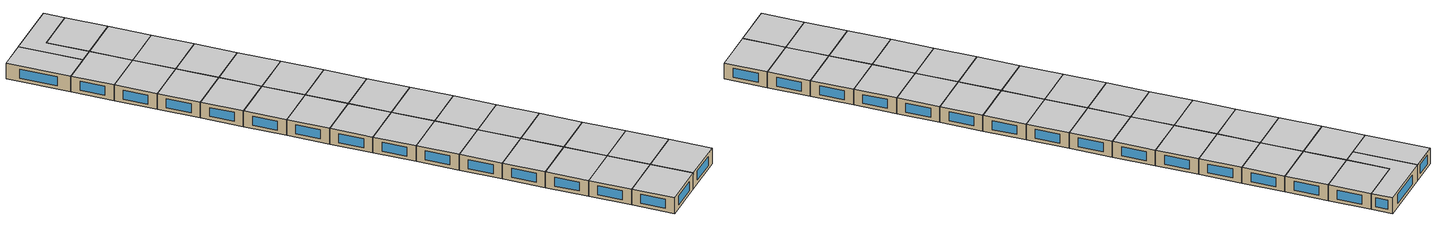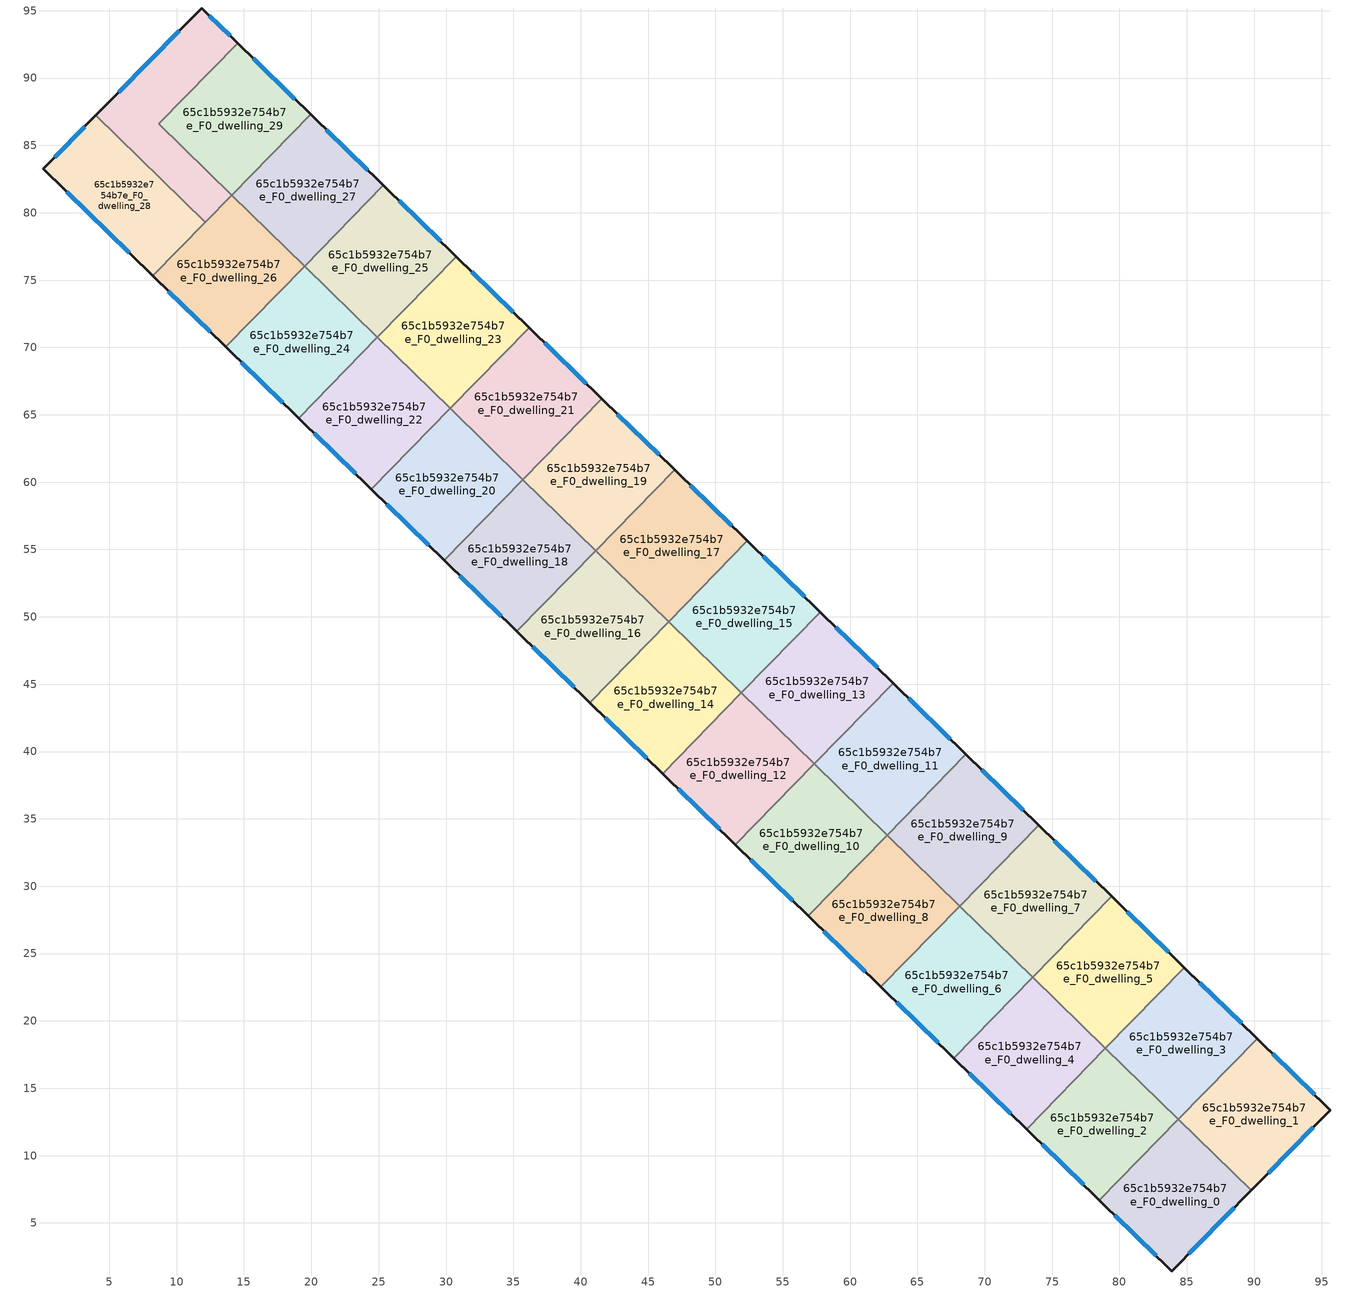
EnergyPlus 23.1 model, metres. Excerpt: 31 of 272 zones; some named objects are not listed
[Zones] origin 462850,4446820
65c1b5932e754b7e_F0_dwelling_0
 floor ground (EU_floor_Construction): 89.78,7.42 83.89,1.43 78.5,6.69 84.37,12.7 z0
 wall outside (EU_wall_Construction): 78.5,6.69 83.89,1.43 89.78,7.42 z0:3
 wall to 65c1b5932e754b7e_F0_dwelling_1 (EU_wall_Construction): 89.78,7.42 84.37,12.7 z0:3
 wall to 65c1b5932e754b7e_F0_dwelling_2 (EU_wall_Construction): 84.36,12.69 78.5,6.69 z0:3
 wall to 65c1b5932e754b7e_F0_dwelling_3 (EU_wall_Construction): 84.37,12.7 84.36,12.69 z0:3
 window (EU_Window_Construction): 85.15,2.72 88.52,6.14 / 79.66,5.56 82.73,2.56 z0.64:2.36
 ceiling to 65c1b5932e754b7e_F1_dwelling_0 (EU_floor_Construction): 83.89,1.43 89.78,7.42 84.37,12.7 78.5,6.69 z3
65c1b5932e754b7e_F0_dwelling_1
 floor ground (EU_floor_Construction): 95.65,13.39 89.78,7.42 84.37,12.7 90.22,18.68 z0
 wall outside (EU_wall_Construction): 89.78,7.42 95.65,13.39 90.22,18.68 z0:3
 wall to 65c1b5932e754b7e_F0_dwelling_3 (EU_wall_Construction): 90.22,18.68 84.37,12.7 z0:3
 window (EU_Window_Construction): 91.03,8.7 94.39,12.11 / 94.48,14.52 91.38,17.55 z0.64:2.36
 ceiling to 65c1b5932e754b7e_F1_dwelling_1 (EU_floor_Construction): 89.78,7.42 95.65,13.39 90.22,18.68 84.37,12.7 z3
65c1b5932e754b7e_F0_dwelling_10
 floor ground (EU_floor_Construction): 62.74,33.8 56.89,27.8 51.48,33.08 57.34,39.08 z0
 wall outside (EU_wall_Construction): 51.48,33.08 56.89,27.8 z0:3
 wall to 65c1b5932e754b7e_F0_dwelling_11 (EU_wall_Construction): 62.74,33.8 57.34,39.08 z0:3
 wall to 65c1b5932e754b7e_F0_dwelling_8 (EU_wall_Construction): 56.89,27.8 62.74,33.8 z0:3
 wall to 65c1b5932e754b7e_F0_dwelling_12 (EU_wall_Construction): 57.34,39.08 51.48,33.08 z0:3
 window (EU_Window_Construction): 52.64,31.95 55.73,28.93 z0.64:2.36
 ceiling to 65c1b5932e754b7e_F1_dwelling_10 (EU_floor_Construction): 56.89,27.8 62.74,33.8 57.34,39.08 51.48,33.08 z3
65c1b5932e754b7e_F0_dwelling_11
 floor ground (EU_floor_Construction): 68.6,39.8 62.74,33.8 57.34,39.08 63.19,45.07 z0
 wall outside (EU_wall_Construction): 68.6,39.8 63.19,45.07 z0:3
 wall to 65c1b5932e754b7e_F0_dwelling_9 (EU_wall_Construction): 62.74,33.8 68.6,39.8 z0:3
 wall to 65c1b5932e754b7e_F0_dwelling_13 (EU_wall_Construction): 63.19,45.07 57.34,39.08 z0:3
 window (EU_Window_Construction): 67.44,40.93 64.35,43.94 z0.64:2.36
 ceiling to 65c1b5932e754b7e_F1_dwelling_11 (EU_floor_Construction): 62.74,33.8 68.6,39.8 63.19,45.07 57.34,39.08 z3
65c1b5932e754b7e_F0_dwelling_12
 floor ground (EU_floor_Construction): 57.34,39.08 51.48,33.08 46.08,38.36 51.93,44.36 z0
 wall outside (EU_wall_Construction): 46.08,38.36 51.48,33.08 z0:3
 wall to 65c1b5932e754b7e_F0_dwelling_14 (EU_wall_Construction): 51.93,44.36 46.08,38.36 z0:3
 wall to 65c1b5932e754b7e_F0_dwelling_13 (EU_wall_Construction): 57.34,39.08 51.93,44.36 z0:3
 window (EU_Window_Construction): 47.23,37.23 50.32,34.21 z0.64:2.36
 ceiling to 65c1b5932e754b7e_F1_dwelling_12 (EU_floor_Construction): 51.48,33.08 57.34,39.08 51.93,44.36 46.08,38.36 z3
65c1b5932e754b7e_F0_dwelling_13
 floor ground (EU_floor_Construction): 63.19,45.07 57.34,39.08 51.93,44.36 57.79,50.35 z0
 wall outside (EU_wall_Construction): 63.19,45.07 57.79,50.35 z0:3
 wall to 65c1b5932e754b7e_F0_dwelling_15 (EU_wall_Construction): 57.79,50.35 51.93,44.36 z0:3
 window (EU_Window_Construction): 62.04,46.2 58.95,49.22 z0.64:2.36
 ceiling to 65c1b5932e754b7e_F1_dwelling_13 (EU_floor_Construction): 57.34,39.08 63.19,45.07 57.79,50.35 51.93,44.36 z3
65c1b5932e754b7e_F0_dwelling_14
 floor ground (EU_floor_Construction): 51.93,44.36 46.08,38.36 40.67,43.64 46.53,49.63 z0
 wall outside (EU_wall_Construction): 40.67,43.64 46.08,38.36 z0:3
 wall to 65c1b5932e754b7e_F0_dwelling_16 (EU_wall_Construction): 46.53,49.63 40.67,43.64 z0:3
 wall to 65c1b5932e754b7e_F0_dwelling_15 (EU_wall_Construction): 51.93,44.36 46.53,49.63 z0:3
 window (EU_Window_Construction): 41.83,42.51 44.92,39.49 z0.64:2.36
 ceiling to 65c1b5932e754b7e_F1_dwelling_14 (EU_floor_Construction): 46.08,38.36 51.93,44.36 46.53,49.63 40.67,43.64 z3
65c1b5932e754b7e_F0_dwelling_15
 floor ground (EU_floor_Construction): 57.79,50.35 51.93,44.36 46.53,49.63 52.38,55.63 z0
 wall outside (EU_wall_Construction): 57.79,50.35 52.38,55.63 z0:3
 wall to 65c1b5932e754b7e_F0_dwelling_17 (EU_wall_Construction): 52.38,55.63 46.53,49.63 z0:3
 window (EU_Window_Construction): 56.63,51.48 53.54,54.5 z0.64:2.36
 ceiling to 65c1b5932e754b7e_F1_dwelling_15 (EU_floor_Construction): 51.93,44.36 57.79,50.35 52.38,55.63 46.53,49.63 z3
65c1b5932e754b7e_F0_dwelling_16
 floor ground (EU_floor_Construction): 46.53,49.63 40.67,43.64 35.27,48.92 41.12,54.91 z0
 wall outside (EU_wall_Construction): 35.27,48.92 40.67,43.64 z0:3
 wall to 65c1b5932e754b7e_F0_dwelling_17 (EU_wall_Construction): 46.53,49.63 41.12,54.91 z0:3
 wall to 65c1b5932e754b7e_F0_dwelling_18 (EU_wall_Construction): 41.12,54.91 35.27,48.92 z0:3
 window (EU_Window_Construction): 36.42,47.79 39.51,44.77 z0.64:2.36
 ceiling to 65c1b5932e754b7e_F1_dwelling_16 (EU_floor_Construction): 40.67,43.64 46.53,49.63 41.12,54.91 35.27,48.92 z3
65c1b5932e754b7e_F0_dwelling_17
 floor ground (EU_floor_Construction): 52.38,55.63 46.53,49.63 41.12,54.91 46.98,60.91 z0
 wall outside (EU_wall_Construction): 52.38,55.63 46.98,60.91 z0:3
 wall to 65c1b5932e754b7e_F0_dwelling_19 (EU_wall_Construction): 46.98,60.91 41.12,54.91 z0:3
 window (EU_Window_Construction): 51.23,56.76 48.14,59.78 z0.64:2.36
 ceiling to 65c1b5932e754b7e_F1_dwelling_17 (EU_floor_Construction): 46.53,49.63 52.38,55.63 46.98,60.91 41.12,54.91 z3
65c1b5932e754b7e_F0_dwelling_18
 floor ground (EU_floor_Construction): 41.12,54.91 35.27,48.92 29.86,54.2 35.72,60.19 z0
 wall outside (EU_wall_Construction): 29.86,54.2 35.27,48.92 z0:3
 wall to 65c1b5932e754b7e_F0_dwelling_20 (EU_wall_Construction): 35.72,60.19 29.86,54.2 z0:3
 wall to 65c1b5932e754b7e_F0_dwelling_19 (EU_wall_Construction): 41.12,54.91 35.72,60.19 z0:3
 window (EU_Window_Construction): 31.02,53.07 34.11,50.05 z0.64:2.36
 ceiling to 65c1b5932e754b7e_F1_dwelling_18 (EU_floor_Construction): 35.27,48.92 41.12,54.91 35.72,60.19 29.86,54.2 z3
65c1b5932e754b7e_F0_dwelling_19
 floor ground (EU_floor_Construction): 46.98,60.91 41.12,54.91 35.72,60.19 41.57,66.19 z0
 wall outside (EU_wall_Construction): 46.98,60.91 41.57,66.19 z0:3
 wall to 65c1b5932e754b7e_F0_dwelling_21 (EU_wall_Construction): 41.57,66.19 35.72,60.19 z0:3
 window (EU_Window_Construction): 45.82,62.04 42.73,65.06 z0.64:2.36
 ceiling to 65c1b5932e754b7e_F1_dwelling_19 (EU_floor_Construction): 41.12,54.91 46.98,60.91 41.57,66.19 35.72,60.19 z3
65c1b5932e754b7e_F0_dwelling_2
 floor ground (EU_floor_Construction): 84.36,12.69 78.5,6.69 73.1,11.97 78.96,17.96 z0
 wall outside (EU_wall_Construction): 73.1,11.97 78.5,6.69 z0:3
 wall to 65c1b5932e754b7e_F0_dwelling_4 (EU_wall_Construction): 78.96,17.96 73.1,11.97 z0:3
 wall to 65c1b5932e754b7e_F0_dwelling_3 (EU_wall_Construction): 84.36,12.69 78.96,17.96 z0:3
 window (EU_Window_Construction): 74.26,10.84 77.35,7.82 z0.64:2.36
 ceiling to 65c1b5932e754b7e_F1_dwelling_2 (EU_floor_Construction): 78.5,6.69 84.36,12.69 78.96,17.96 73.1,11.97 z3
65c1b5932e754b7e_F0_dwelling_20
 floor ground (EU_floor_Construction): 35.72,60.19 29.86,54.2 24.46,59.48 30.31,65.47 z0
 wall outside (EU_wall_Construction): 24.46,59.48 29.86,54.2 z0:3
 wall to 65c1b5932e754b7e_F0_dwelling_22 (EU_wall_Construction): 30.31,65.47 24.46,59.48 z0:3
 wall to 65c1b5932e754b7e_F0_dwelling_21 (EU_wall_Construction): 35.72,60.19 30.31,65.47 z0:3
 window (EU_Window_Construction): 25.61,58.35 28.7,55.33 z0.64:2.36
 ceiling to 65c1b5932e754b7e_F1_dwelling_20 (EU_floor_Construction): 29.86,54.2 35.72,60.19 30.31,65.47 24.46,59.48 z3
65c1b5932e754b7e_F0_dwelling_21
 floor ground (EU_floor_Construction): 41.57,66.19 35.72,60.19 30.31,65.47 36.16,71.47 z0
 wall outside (EU_wall_Construction): 41.57,66.19 36.16,71.47 z0:3
 wall to 65c1b5932e754b7e_F0_dwelling_23 (EU_wall_Construction): 36.16,71.47 30.31,65.47 z0:3
 window (EU_Window_Construction): 40.41,67.32 37.32,70.34 z0.64:2.36
 ceiling to 65c1b5932e754b7e_F1_dwelling_21 (EU_floor_Construction): 35.72,60.19 41.57,66.19 36.16,71.47 30.31,65.47 z3
65c1b5932e754b7e_F0_dwelling_22
 floor ground (EU_floor_Construction): 30.31,65.47 24.46,59.48 19.05,64.76 24.9,70.75 z0
 wall outside (EU_wall_Construction): 19.05,64.76 24.46,59.48 z0:3
 wall to 65c1b5932e754b7e_F0_dwelling_24 (EU_wall_Construction): 24.9,70.75 19.05,64.76 z0:3
 wall to 65c1b5932e754b7e_F0_dwelling_23 (EU_wall_Construction): 30.31,65.47 24.9,70.75 z0:3
 window (EU_Window_Construction): 20.21,63.63 23.3,60.61 z0.64:2.36
 ceiling to 65c1b5932e754b7e_F1_dwelling_22 (EU_floor_Construction): 24.46,59.48 30.31,65.47 24.9,70.75 19.05,64.76 z3
65c1b5932e754b7e_F0_dwelling_23
 floor ground (EU_floor_Construction): 36.16,71.47 30.31,65.47 24.9,70.75 30.76,76.75 z0
 wall outside (EU_wall_Construction): 36.16,71.47 30.76,76.75 z0:3
 wall to 65c1b5932e754b7e_F0_dwelling_25 (EU_wall_Construction): 30.76,76.75 24.9,70.75 z0:3
 window (EU_Window_Construction): 35.01,72.6 31.92,75.62 z0.64:2.36
 ceiling to 65c1b5932e754b7e_F1_dwelling_23 (EU_floor_Construction): 30.31,65.47 36.16,71.47 30.76,76.75 24.9,70.75 z3
65c1b5932e754b7e_F0_dwelling_24
 floor ground (EU_floor_Construction): 24.9,70.75 19.05,64.76 13.64,70.04 19.5,76.03 z0
 wall outside (EU_wall_Construction): 13.64,70.04 19.05,64.76 z0:3
 wall to 65c1b5932e754b7e_F0_dwelling_26 (EU_wall_Construction): 19.5,76.03 13.64,70.04 z0:3
 wall to 65c1b5932e754b7e_F0_dwelling_25 (EU_wall_Construction): 24.9,70.75 19.5,76.03 z0:3
 window (EU_Window_Construction): 14.8,68.91 17.89,65.89 z0.64:2.36
 ceiling to 65c1b5932e754b7e_F1_dwelling_24 (EU_floor_Construction): 19.05,64.76 24.9,70.75 19.5,76.03 13.64,70.04 z3
65c1b5932e754b7e_F0_dwelling_25
 floor ground (EU_floor_Construction): 30.76,76.75 24.9,70.75 19.5,76.03 25.35,82.03 z0
 wall outside (EU_wall_Construction): 30.76,76.75 25.35,82.03 z0:3
 wall to 65c1b5932e754b7e_F0_dwelling_27 (EU_wall_Construction): 25.35,82.03 19.5,76.03 z0:3
 window (EU_Window_Construction): 29.6,77.88 26.51,80.9 z0.64:2.36
 ceiling to 65c1b5932e754b7e_F1_dwelling_25 (EU_floor_Construction): 24.9,70.75 30.76,76.75 25.35,82.03 19.5,76.03 z3
65c1b5932e754b7e_F0_dwelling_26
 floor ground (EU_floor_Construction): 19.5,76.03 13.64,70.04 8.24,75.32 14.09,81.31 z0
 wall outside (EU_wall_Construction): 8.24,75.32 13.64,70.04 z0:3
 wall to 65c1b5932e754b7e_F0_dwelling_27 (EU_wall_Construction): 19.5,76.03 14.09,81.31 z0:3
 wall to 65c1b5932e754b7e_F0_dwelling_28 (EU_wall_Construction): 12.13,79.31 8.24,75.32 z0:3
 wall to 65c1b5932e754b7e_F0_dwelling_30 (EU_wall_Construction): 14.09,81.31 12.13,79.3 z0:3
 window (EU_Window_Construction): 9.39,74.19 12.48,71.17 z0.64:2.36
 ceiling to 65c1b5932e754b7e_F1_dwelling_26 (EU_floor_Construction): 13.64,70.04 19.5,76.03 14.09,81.31 8.24,75.32 z3
65c1b5932e754b7e_F0_dwelling_27
 floor ground (EU_floor_Construction): 25.35,82.03 19.5,76.03 14.09,81.31 19.95,87.31 z0
 wall outside (EU_wall_Construction): 25.35,82.03 19.95,87.31 z0:3
 wall to 65c1b5932e754b7e_F0_dwelling_29 (EU_wall_Construction): 19.95,87.31 14.09,81.31 z0:3
 window (EU_Window_Construction): 24.19,83.16 21.1,86.18 z0.64:2.36
 ceiling to 65c1b5932e754b7e_F1_dwelling_27 (EU_floor_Construction): 19.5,76.03 25.35,82.03 19.95,87.31 14.09,81.31 z3
65c1b5932e754b7e_F0_dwelling_28
 floor ground (EU_floor_Construction): 12.13,79.3 8.24,75.32 0.1,83.26 4.01,87.23 z0
 wall outside (EU_wall_Construction): 4.01,87.23 0.1,83.26 8.24,75.32 z0:3
 wall to 65c1b5932e754b7e_F0_dwelling_30 (EU_wall_Construction): 12.13,79.3 4.01,87.23 z0:3
 window (EU_Window_Construction): 3.18,86.38 0.94,84.11 / 1.84,81.56 6.49,77.02 z0.64:2.36
 ceiling to 65c1b5932e754b7e_F1_dwelling_28 (EU_floor_Construction): 8.24,75.32 12.13,79.3 4.01,87.23 0.1,83.26 z3
65c1b5932e754b7e_F0_dwelling_29
 floor ground (EU_floor_Construction): 19.95,87.31 14.09,81.31 8.68,86.59 14.54,92.59 z0
 wall outside (EU_wall_Construction): 19.95,87.31 14.54,92.59 z0:3
 wall to 65c1b5932e754b7e_F0_dwelling_30 (EU_wall_Construction): 14.54,92.59 8.68,86.59 14.09,81.31 z0:3
 window (EU_Window_Construction): 18.79,88.44 15.7,91.46 z0.64:2.36
 ceiling to 65c1b5932e754b7e_F1_dwelling_29 (EU_floor_Construction): 14.09,81.31 19.95,87.31 14.54,92.59 8.68,86.59 z3
65c1b5932e754b7e_F0_dwelling_3
 floor ground (EU_floor_Construction): 90.22,18.68 84.36,12.69 78.96,17.96 84.81,23.96 z0
 wall outside (EU_wall_Construction): 90.22,18.68 84.81,23.96 z0:3
 wall to 65c1b5932e754b7e_F0_dwelling_5 (EU_wall_Construction): 84.81,23.96 78.96,17.96 z0:3
 window (EU_Window_Construction): 89.06,19.82 85.97,22.83 z0.64:2.36
 ceiling to 65c1b5932e754b7e_F1_dwelling_3 (EU_floor_Construction): 84.36,12.69 90.22,18.68 84.81,23.96 78.96,17.96 z3
65c1b5932e754b7e_F0_dwelling_30
 floor ground (EU_floor_Construction): 14.54,92.59 8.68,86.59 14.09,81.31 12.13,79.3 4.01,87.23 11.86,95.2 z0
 wall outside (EU_wall_Construction): 14.54,92.59 11.86,95.2 4.01,87.23 z0:3
 window (EU_Window_Construction): 10.18,93.5 5.69,88.94 / 13.97,93.15 12.43,94.64 z0.64:2.36
 ceiling to 65c1b5932e754b7e_F1_dwelling_30 (EU_floor_Construction): 14.09,81.31 8.68,86.59 14.54,92.59 11.86,95.2 4.01,87.23 12.13,79.3 z3
65c1b5932e754b7e_F0_dwelling_4
 floor ground (EU_floor_Construction): 78.96,17.96 73.1,11.97 67.7,17.25 73.55,23.24 z0
 wall outside (EU_wall_Construction): 67.7,17.25 73.1,11.97 z0:3
 wall to 65c1b5932e754b7e_F0_dwelling_6 (EU_wall_Construction): 73.55,23.24 67.7,17.25 z0:3
 wall to 65c1b5932e754b7e_F0_dwelling_5 (EU_wall_Construction): 78.96,17.96 73.55,23.24 z0:3
 window (EU_Window_Construction): 68.85,16.12 71.94,13.1 z0.64:2.36
 ceiling to 65c1b5932e754b7e_F1_dwelling_4 (EU_floor_Construction): 73.1,11.97 78.96,17.96 73.55,23.24 67.7,17.25 z3
65c1b5932e754b7e_F0_dwelling_5
 floor ground (EU_floor_Construction): 84.81,23.96 78.96,17.96 73.55,23.24 79.41,29.24 z0
 wall outside (EU_wall_Construction): 84.81,23.96 79.41,29.24 z0:3
 wall to 65c1b5932e754b7e_F0_dwelling_7 (EU_wall_Construction): 79.41,29.24 73.55,23.24 z0:3
 window (EU_Window_Construction): 83.66,25.09 80.57,28.11 z0.64:2.36
 ceiling to 65c1b5932e754b7e_F1_dwelling_5 (EU_floor_Construction): 78.96,17.96 84.81,23.96 79.41,29.24 73.55,23.24 z3
65c1b5932e754b7e_F0_dwelling_6
 floor ground (EU_floor_Construction): 73.55,23.24 67.7,17.25 62.29,22.52 68.15,28.52 z0
 wall outside (EU_wall_Construction): 62.29,22.52 67.7,17.25 z0:3
 wall to 65c1b5932e754b7e_F0_dwelling_8 (EU_wall_Construction): 68.15,28.52 62.29,22.52 z0:3
 wall to 65c1b5932e754b7e_F0_dwelling_7 (EU_wall_Construction): 73.55,23.24 68.15,28.52 z0:3
 window (EU_Window_Construction): 63.45,21.39 66.54,18.38 z0.64:2.36
 ceiling to 65c1b5932e754b7e_F1_dwelling_6 (EU_floor_Construction): 67.7,17.25 73.55,23.24 68.15,28.52 62.29,22.52 z3
65c1b5932e754b7e_F0_dwelling_7
 floor ground (EU_floor_Construction): 79.41,29.24 73.55,23.24 68.15,28.52 74.01,34.52 z0
 wall outside (EU_wall_Construction): 79.41,29.24 74.01,34.52 z0:3
 wall to 65c1b5932e754b7e_F0_dwelling_9 (EU_wall_Construction): 74.01,34.52 68.15,28.52 z0:3
 window (EU_Window_Construction): 78.25,30.37 75.16,33.39 z0.64:2.36
 ceiling to 65c1b5932e754b7e_F1_dwelling_7 (EU_floor_Construction): 73.55,23.24 79.41,29.24 74.01,34.52 68.15,28.52 z3
65c1b5932e754b7e_F0_dwelling_8
 floor ground (EU_floor_Construction): 68.15,28.52 62.29,22.52 56.89,27.8 62.74,33.8 z0
 wall outside (EU_wall_Construction): 56.89,27.8 62.29,22.52 z0:3
 wall to 65c1b5932e754b7e_F0_dwelling_9 (EU_wall_Construction): 68.15,28.52 62.74,33.8 z0:3
 window (EU_Window_Construction): 58.04,26.67 61.13,23.65 z0.64:2.36
 ceiling to 65c1b5932e754b7e_F1_dwelling_8 (EU_floor_Construction): 62.29,22.52 68.15,28.52 62.74,33.8 56.89,27.8 z3
65c1b5932e754b7e_F0_dwelling_9
 floor ground (EU_floor_Construction): 74.01,34.52 68.15,28.52 62.74,33.8 68.6,39.8 z0
 wall outside (EU_wall_Construction): 74.01,34.52 68.6,39.8 z0:3
 window (EU_Window_Construction): 72.85,35.65 69.76,38.67 z0.64:2.36
 ceiling to 65c1b5932e754b7e_F1_dwelling_9 (EU_floor_Construction): 68.15,28.52 74.01,34.52 68.6,39.8 62.74,33.8 z3
[Building]
EU S2 Campaign: North Axis=0; Terrain=City; Solar Distribution=FullExterior
[Site:Location]
Yerevan-Zvartnots.Intl.AP: Latitude=40.15; Longitude=44.383; Time Zone=4; Elevation=854
[SizingPeriod:WeatherFileDays]
AnnualSizingPeriod: Begin Month=1; Begin Day of Month=1; End Month=12; End Day of Month=31; Day of Week for Start Day=Monday; Use Weather File Daylight Saving Period=No; Use Weather File Rain and Snow Indicators=No
[MATERIAL]
EU_InternalMass_Material: Roughness=MediumRough; Thickness=0.1; Conductivity=1; Density=1800; Specific Heat=900; Thermal Absorptance=0.9; Solar Absorptance=0.7; Visible Absorptance=0.7
[MATERIAL:NOMASS] Roughness=MediumRough; Thermal Absorptance=0.9; Solar Absorptance=0.7; Visible Absorptance=0.7
Name | Thermal Resistance
EU_wall_NoMass | 1.05043
EU_floor_NoMass | 0.478065
[WINDOWMATERIAL:SIMPLEGLAZINGSYSTEM]
EU_Window_SimpleGlazing: UFactor=2.5566; Solar Heat Gain Coefficient=0.75; Visible Transmittance=0.75
[CONSTRUCTION]
EU_wall_Construction: EU_wall_NoMass
EU_floor_Construction: EU_floor_NoMass
EU_Window_Construction: EU_Window_SimpleGlazing
EU_InternalMass_Construction: EU_InternalMass_Material
[ZONE] Type=1; Multiplier=1; Ceiling Height=autocalculate; Floor Area=autocalculate; Part of Total Floor Area=Yes
Name | Volume
65c1b5932e754b7e_F0_dwelling_0; 65c1b5932e754b7e_F0_dwelling_18 | 189.986
65c1b5932e754b7e_F0_dwelling_1 | 189.997
65c1b5932e754b7e_F0_dwelling_10; 65c1b5932e754b7e_F0_dwelling_12; 65c1b5932e754b7e_F0_dwelling_13; 65c1b5932e754b7e_F0_dwelling_16; 65c1b5932e754b7e_F0_dwelling_8 | 189.966
65c1b5932e754b7e_F0_dwelling_11 | 189.983
65c1b5932e754b7e_F0_dwelling_14 | 189.984
65c1b5932e754b7e_F0_dwelling_15 | 189.985
65c1b5932e754b7e_F0_dwelling_17 | 189.949
65c1b5932e754b7e_F0_dwelling_19 | 190.003
65c1b5932e754b7e_F0_dwelling_2; 65c1b5932e754b7e_F0_dwelling_4 | 189.963
65c1b5932e754b7e_F0_dwelling_20 | 189.951
65c1b5932e754b7e_F0_dwelling_21 | 189.969
65c1b5932e754b7e_F0_dwelling_22; 65c1b5932e754b7e_F0_dwelling_23; 65c1b5932e754b7e_F0_dwelling_26 | 189.97
65c1b5932e754b7e_F0_dwelling_24; 65c1b5932e754b7e_F0_dwelling_25 | 189.988
65c1b5932e754b7e_F0_dwelling_27 | 189.954
65c1b5932e754b7e_F0_dwelling_28 | 189.947
65c1b5932e754b7e_F0_dwelling_29 | 189.971
65c1b5932e754b7e_F0_dwelling_3 | 189.979
65c1b5932e754b7e_F0_dwelling_30 | 189.996
65c1b5932e754b7e_F0_dwelling_5 | 189.962
65c1b5932e754b7e_F0_dwelling_6; 65c1b5932e754b7e_F0_dwelling_7 | 189.964
65c1b5932e754b7e_F0_dwelling_9 | 189.982
[INTERNALMASS] Construction=EU_InternalMass_Construction
Name | Zone or ZoneList | Surface Area
65c1b5932e754b7e_F0_dwelling_0_EU_InternalMass | 65c1b5932e754b7e_F0_dwelling_0 | 63.3268
65c1b5932e754b7e_F0_dwelling_1_EU_InternalMass | 65c1b5932e754b7e_F0_dwelling_1 | 63.3318
65c1b5932e754b7e_F0_dwelling_2_EU_InternalMass | 65c1b5932e754b7e_F0_dwelling_2 | 63.321
65c1b5932e754b7e_F0_dwelling_3_EU_InternalMass | 65c1b5932e754b7e_F0_dwelling_3 | 63.3264
65c1b5932e754b7e_F0_dwelling_4_EU_InternalMass | 65c1b5932e754b7e_F0_dwelling_4 | 63.321
65c1b5932e754b7e_F0_dwelling_5_EU_InternalMass | 65c1b5932e754b7e_F0_dwelling_5 | 63.321
65c1b5932e754b7e_F0_dwelling_6_EU_InternalMass | 65c1b5932e754b7e_F0_dwelling_6 | 63.3214
65c1b5932e754b7e_F0_dwelling_7_EU_InternalMass | 65c1b5932e754b7e_F0_dwelling_7 | 63.3214
65c1b5932e754b7e_F0_dwelling_8_EU_InternalMass | 65c1b5932e754b7e_F0_dwelling_8 | 63.3219
65c1b5932e754b7e_F0_dwelling_9_EU_InternalMass | 65c1b5932e754b7e_F0_dwelling_9 | 63.3273
65c1b5932e754b7e_F0_dwelling_10_EU_InternalMass | 65c1b5932e754b7e_F0_dwelling_10 | 63.3207
65c1b5932e754b7e_F0_dwelling_11_EU_InternalMass | 65c1b5932e754b7e_F0_dwelling_11 | 63.3276
65c1b5932e754b7e_F0_dwelling_12_EU_InternalMass | 65c1b5932e754b7e_F0_dwelling_12 | 63.3222
65c1b5932e754b7e_F0_dwelling_13_EU_InternalMass | 65c1b5932e754b7e_F0_dwelling_13 | 63.3233
65c1b5932e754b7e_F0_dwelling_14_EU_InternalMass | 65c1b5932e754b7e_F0_dwelling_14 | 63.3268
65c1b5932e754b7e_F0_dwelling_15_EU_InternalMass | 65c1b5932e754b7e_F0_dwelling_15 | 63.3296
65c1b5932e754b7e_F0_dwelling_16_EU_InternalMass | 65c1b5932e754b7e_F0_dwelling_16 | 63.3195
65c1b5932e754b7e_F0_dwelling_17_EU_InternalMass | 65c1b5932e754b7e_F0_dwelling_17 | 63.318
65c1b5932e754b7e_F0_dwelling_18_EU_InternalMass | 65c1b5932e754b7e_F0_dwelling_18 | 63.3287
65c1b5932e754b7e_F0_dwelling_19_EU_InternalMass | 65c1b5932e754b7e_F0_dwelling_19 | 63.3331
65c1b5932e754b7e_F0_dwelling_20_EU_InternalMass | 65c1b5932e754b7e_F0_dwelling_20 | 63.3172
65c1b5932e754b7e_F0_dwelling_21_EU_InternalMass | 65c1b5932e754b7e_F0_dwelling_21 | 63.3216
65c1b5932e754b7e_F0_dwelling_22_EU_InternalMass | 65c1b5932e754b7e_F0_dwelling_22 | 63.3234
65c1b5932e754b7e_F0_dwelling_23_EU_InternalMass | 65c1b5932e754b7e_F0_dwelling_23 | 63.3218
65c1b5932e754b7e_F0_dwelling_24_EU_InternalMass | 65c1b5932e754b7e_F0_dwelling_24 | 63.328
65c1b5932e754b7e_F0_dwelling_25_EU_InternalMass | 65c1b5932e754b7e_F0_dwelling_25 | 63.3307
65c1b5932e754b7e_F0_dwelling_26_EU_InternalMass | 65c1b5932e754b7e_F0_dwelling_26 | 63.3207
65c1b5932e754b7e_F0_dwelling_27_EU_InternalMass | 65c1b5932e754b7e_F0_dwelling_27 | 63.3164
65c1b5932e754b7e_F0_dwelling_28_EU_InternalMass | 65c1b5932e754b7e_F0_dwelling_28 | 63.3173
65c1b5932e754b7e_F0_dwelling_29_EU_InternalMass | 65c1b5932e754b7e_F0_dwelling_29 | 63.325
65c1b5932e754b7e_F0_dwelling_30_EU_InternalMass | 65c1b5932e754b7e_F0_dwelling_30 | 63.3324
[OTHEREQUIPMENT] Fuel Type=Electricity; Design Level Calculation Method=Watts/Area; Power per Zone Floor Area=1; Fraction Latent=0; Fraction Radiant=0; Fraction Lost=0; Carbon Dioxide Generation Rate=0; EndUse Subcategory=EU_Step8_InternalGains
Name | Zone or ZoneList or Space or SpaceList | Schedule
EU_Step8_InternalGain_65c1b5932e754b7e_F0_dwelling_0_f000 | 65c1b5932e754b7e_F0_dwelling_0 | EU_Step8_GainSchedule_65c1b5932e754b7e_F0_dwelling_0_f000
EU_Step8_InternalGain_65c1b5932e754b7e_F0_dwelling_1_f000 | 65c1b5932e754b7e_F0_dwelling_1 | EU_Step8_GainSchedule_65c1b5932e754b7e_F0_dwelling_1_f000
EU_Step8_InternalGain_65c1b5932e754b7e_F0_dwelling_2_f000 | 65c1b5932e754b7e_F0_dwelling_2 | EU_Step8_GainSchedule_65c1b5932e754b7e_F0_dwelling_2_f000
EU_Step8_InternalGain_65c1b5932e754b7e_F0_dwelling_3_f000 | 65c1b5932e754b7e_F0_dwelling_3 | EU_Step8_GainSchedule_65c1b5932e754b7e_F0_dwelling_3_f000
EU_Step8_InternalGain_65c1b5932e754b7e_F0_dwelling_4_f000 | 65c1b5932e754b7e_F0_dwelling_4 | EU_Step8_GainSchedule_65c1b5932e754b7e_F0_dwelling_4_f000
EU_Step8_InternalGain_65c1b5932e754b7e_F0_dwelling_5_f000 | 65c1b5932e754b7e_F0_dwelling_5 | EU_Step8_GainSchedule_65c1b5932e754b7e_F0_dwelling_5_f000
EU_Step8_InternalGain_65c1b5932e754b7e_F0_dwelling_6_f000 | 65c1b5932e754b7e_F0_dwelling_6 | EU_Step8_GainSchedule_65c1b5932e754b7e_F0_dwelling_6_f000
EU_Step8_InternalGain_65c1b5932e754b7e_F0_dwelling_7_f000 | 65c1b5932e754b7e_F0_dwelling_7 | EU_Step8_GainSchedule_65c1b5932e754b7e_F0_dwelling_7_f000
EU_Step8_InternalGain_65c1b5932e754b7e_F0_dwelling_8_f000 | 65c1b5932e754b7e_F0_dwelling_8 | EU_Step8_GainSchedule_65c1b5932e754b7e_F0_dwelling_8_f000
EU_Step8_InternalGain_65c1b5932e754b7e_F0_dwelling_9_f000 | 65c1b5932e754b7e_F0_dwelling_9 | EU_Step8_GainSchedule_65c1b5932e754b7e_F0_dwelling_9_f000
EU_Step8_InternalGain_65c1b5932e754b7e_F0_dwelling_10_f000 | 65c1b5932e754b7e_F0_dwelling_10 | EU_Step8_GainSchedule_65c1b5932e754b7e_F0_dwelling_10_f000
EU_Step8_InternalGain_65c1b5932e754b7e_F0_dwelling_11_f000 | 65c1b5932e754b7e_F0_dwelling_11 | EU_Step8_GainSchedule_65c1b5932e754b7e_F0_dwelling_11_f000
EU_Step8_InternalGain_65c1b5932e754b7e_F0_dwelling_12_f000 | 65c1b5932e754b7e_F0_dwelling_12 | EU_Step8_GainSchedule_65c1b5932e754b7e_F0_dwelling_12_f000
EU_Step8_InternalGain_65c1b5932e754b7e_F0_dwelling_13_f000 | 65c1b5932e754b7e_F0_dwelling_13 | EU_Step8_GainSchedule_65c1b5932e754b7e_F0_dwelling_13_f000
EU_Step8_InternalGain_65c1b5932e754b7e_F0_dwelling_14_f000 | 65c1b5932e754b7e_F0_dwelling_14 | EU_Step8_GainSchedule_65c1b5932e754b7e_F0_dwelling_14_f000
EU_Step8_InternalGain_65c1b5932e754b7e_F0_dwelling_15_f000 | 65c1b5932e754b7e_F0_dwelling_15 | EU_Step8_GainSchedule_65c1b5932e754b7e_F0_dwelling_15_f000
EU_Step8_InternalGain_65c1b5932e754b7e_F0_dwelling_16_f000 | 65c1b5932e754b7e_F0_dwelling_16 | EU_Step8_GainSchedule_65c1b5932e754b7e_F0_dwelling_16_f000
EU_Step8_InternalGain_65c1b5932e754b7e_F0_dwelling_17_f000 | 65c1b5932e754b7e_F0_dwelling_17 | EU_Step8_GainSchedule_65c1b5932e754b7e_F0_dwelling_17_f000
EU_Step8_InternalGain_65c1b5932e754b7e_F0_dwelling_18_f000 | 65c1b5932e754b7e_F0_dwelling_18 | EU_Step8_GainSchedule_65c1b5932e754b7e_F0_dwelling_18_f000
EU_Step8_InternalGain_65c1b5932e754b7e_F0_dwelling_19_f000 | 65c1b5932e754b7e_F0_dwelling_19 | EU_Step8_GainSchedule_65c1b5932e754b7e_F0_dwelling_19_f000
EU_Step8_InternalGain_65c1b5932e754b7e_F0_dwelling_20_f000 | 65c1b5932e754b7e_F0_dwelling_20 | EU_Step8_GainSchedule_65c1b5932e754b7e_F0_dwelling_20_f000
EU_Step8_InternalGain_65c1b5932e754b7e_F0_dwelling_21_f000 | 65c1b5932e754b7e_F0_dwelling_21 | EU_Step8_GainSchedule_65c1b5932e754b7e_F0_dwelling_21_f000
EU_Step8_InternalGain_65c1b5932e754b7e_F0_dwelling_22_f000 | 65c1b5932e754b7e_F0_dwelling_22 | EU_Step8_GainSchedule_65c1b5932e754b7e_F0_dwelling_22_f000
EU_Step8_InternalGain_65c1b5932e754b7e_F0_dwelling_23_f000 | 65c1b5932e754b7e_F0_dwelling_23 | EU_Step8_GainSchedule_65c1b5932e754b7e_F0_dwelling_23_f000
EU_Step8_InternalGain_65c1b5932e754b7e_F0_dwelling_24_f000 | 65c1b5932e754b7e_F0_dwelling_24 | EU_Step8_GainSchedule_65c1b5932e754b7e_F0_dwelling_24_f000
EU_Step8_InternalGain_65c1b5932e754b7e_F0_dwelling_25_f000 | 65c1b5932e754b7e_F0_dwelling_25 | EU_Step8_GainSchedule_65c1b5932e754b7e_F0_dwelling_25_f000
EU_Step8_InternalGain_65c1b5932e754b7e_F0_dwelling_26_f000 | 65c1b5932e754b7e_F0_dwelling_26 | EU_Step8_GainSchedule_65c1b5932e754b7e_F0_dwelling_26_f000
EU_Step8_InternalGain_65c1b5932e754b7e_F0_dwelling_27_f000 | 65c1b5932e754b7e_F0_dwelling_27 | EU_Step8_GainSchedule_65c1b5932e754b7e_F0_dwelling_27_f000
EU_Step8_InternalGain_65c1b5932e754b7e_F0_dwelling_28_f000 | 65c1b5932e754b7e_F0_dwelling_28 | EU_Step8_GainSchedule_65c1b5932e754b7e_F0_dwelling_28_f000
EU_Step8_InternalGain_65c1b5932e754b7e_F0_dwelling_29_f000 | 65c1b5932e754b7e_F0_dwelling_29 | EU_Step8_GainSchedule_65c1b5932e754b7e_F0_dwelling_29_f000
EU_Step8_InternalGain_65c1b5932e754b7e_F0_dwelling_30_f000 | 65c1b5932e754b7e_F0_dwelling_30 | EU_Step8_GainSchedule_65c1b5932e754b7e_F0_dwelling_30_f000
[ZONEVENTILATION:DESIGNFLOWRATE] Schedule=EU_AlwaysOn; Design Flow Rate Calculation Method=AirChanges/Hour; Air Changes per Hour=0.557805; Ventilation Type=Natural; Fan Pressure Rise=0; Fan Total Efficiency=1; Constant Term Coefficient=1; Temperature Term Coefficient=0; Velocity Term Coefficient=0; Velocity Squared Term Coefficient=0; Minimum Indoor Temperature=-100; Maximum Indoor Temperature=100; Delta Temperature=-100; Minimum Outdoor Temperature=-100; Maximum Outdoor Temperature=100; Maximum Wind Speed=40
Name | Zone or ZoneList or Space or SpaceList
EU_ConstantAir_65c1b5932e754b7e_F0_dwelling_0 | 65c1b5932e754b7e_F0_dwelling_0
EU_ConstantAir_65c1b5932e754b7e_F0_dwelling_1 | 65c1b5932e754b7e_F0_dwelling_1
EU_ConstantAir_65c1b5932e754b7e_F0_dwelling_2 | 65c1b5932e754b7e_F0_dwelling_2
EU_ConstantAir_65c1b5932e754b7e_F0_dwelling_3 | 65c1b5932e754b7e_F0_dwelling_3
EU_ConstantAir_65c1b5932e754b7e_F0_dwelling_4 | 65c1b5932e754b7e_F0_dwelling_4
EU_ConstantAir_65c1b5932e754b7e_F0_dwelling_5 | 65c1b5932e754b7e_F0_dwelling_5
EU_ConstantAir_65c1b5932e754b7e_F0_dwelling_6 | 65c1b5932e754b7e_F0_dwelling_6
EU_ConstantAir_65c1b5932e754b7e_F0_dwelling_7 | 65c1b5932e754b7e_F0_dwelling_7
EU_ConstantAir_65c1b5932e754b7e_F0_dwelling_8 | 65c1b5932e754b7e_F0_dwelling_8
EU_ConstantAir_65c1b5932e754b7e_F0_dwelling_9 | 65c1b5932e754b7e_F0_dwelling_9
EU_ConstantAir_65c1b5932e754b7e_F0_dwelling_10 | 65c1b5932e754b7e_F0_dwelling_10
EU_ConstantAir_65c1b5932e754b7e_F0_dwelling_11 | 65c1b5932e754b7e_F0_dwelling_11
EU_ConstantAir_65c1b5932e754b7e_F0_dwelling_12 | 65c1b5932e754b7e_F0_dwelling_12
EU_ConstantAir_65c1b5932e754b7e_F0_dwelling_13 | 65c1b5932e754b7e_F0_dwelling_13
EU_ConstantAir_65c1b5932e754b7e_F0_dwelling_14 | 65c1b5932e754b7e_F0_dwelling_14
EU_ConstantAir_65c1b5932e754b7e_F0_dwelling_15 | 65c1b5932e754b7e_F0_dwelling_15
EU_ConstantAir_65c1b5932e754b7e_F0_dwelling_16 | 65c1b5932e754b7e_F0_dwelling_16
EU_ConstantAir_65c1b5932e754b7e_F0_dwelling_17 | 65c1b5932e754b7e_F0_dwelling_17
EU_ConstantAir_65c1b5932e754b7e_F0_dwelling_18 | 65c1b5932e754b7e_F0_dwelling_18
EU_ConstantAir_65c1b5932e754b7e_F0_dwelling_19 | 65c1b5932e754b7e_F0_dwelling_19
EU_ConstantAir_65c1b5932e754b7e_F0_dwelling_20 | 65c1b5932e754b7e_F0_dwelling_20
EU_ConstantAir_65c1b5932e754b7e_F0_dwelling_21 | 65c1b5932e754b7e_F0_dwelling_21
EU_ConstantAir_65c1b5932e754b7e_F0_dwelling_22 | 65c1b5932e754b7e_F0_dwelling_22
EU_ConstantAir_65c1b5932e754b7e_F0_dwelling_23 | 65c1b5932e754b7e_F0_dwelling_23
EU_ConstantAir_65c1b5932e754b7e_F0_dwelling_24 | 65c1b5932e754b7e_F0_dwelling_24
EU_ConstantAir_65c1b5932e754b7e_F0_dwelling_25 | 65c1b5932e754b7e_F0_dwelling_25
EU_ConstantAir_65c1b5932e754b7e_F0_dwelling_26 | 65c1b5932e754b7e_F0_dwelling_26
EU_ConstantAir_65c1b5932e754b7e_F0_dwelling_27 | 65c1b5932e754b7e_F0_dwelling_27
EU_ConstantAir_65c1b5932e754b7e_F0_dwelling_28 | 65c1b5932e754b7e_F0_dwelling_28
EU_ConstantAir_65c1b5932e754b7e_F0_dwelling_29 | 65c1b5932e754b7e_F0_dwelling_29
EU_ConstantAir_65c1b5932e754b7e_F0_dwelling_30 | 65c1b5932e754b7e_F0_dwelling_30
[HVACTEMPLATE:THERMOSTAT] Constant Heating Setpoint=20; Constant Cooling Setpoint=50
EU_HeatOnly_65c1b5932e754b7e_F0_dwelling_0; EU_HeatOnly_65c1b5932e754b7e_F0_dwelling_1; EU_HeatOnly_65c1b5932e754b7e_F0_dwelling_2; EU_HeatOnly_65c1b5932e754b7e_F0_dwelling_3; EU_HeatOnly_65c1b5932e754b7e_F0_dwelling_4; EU_HeatOnly_65c1b5932e754b7e_F0_dwelling_5; EU_HeatOnly_65c1b5932e754b7e_F0_dwelling_6; EU_HeatOnly_65c1b5932e754b7e_F0_dwelling_7; EU_HeatOnly_65c1b5932e754b7e_F0_dwelling_8; EU_HeatOnly_65c1b5932e754b7e_F0_dwelling_9; EU_HeatOnly_65c1b5932e754b7e_F0_dwelling_10; EU_HeatOnly_65c1b5932e754b7e_F0_dwelling_11; EU_HeatOnly_65c1b5932e754b7e_F0_dwelling_12; EU_HeatOnly_65c1b5932e754b7e_F0_dwelling_13; EU_HeatOnly_65c1b5932e754b7e_F0_dwelling_14; EU_HeatOnly_65c1b5932e754b7e_F0_dwelling_15; EU_HeatOnly_65c1b5932e754b7e_F0_dwelling_16; EU_HeatOnly_65c1b5932e754b7e_F0_dwelling_17; EU_HeatOnly_65c1b5932e754b7e_F0_dwelling_18; EU_HeatOnly_65c1b5932e754b7e_F0_dwelling_19; EU_HeatOnly_65c1b5932e754b7e_F0_dwelling_20; EU_HeatOnly_65c1b5932e754b7e_F0_dwelling_21; EU_HeatOnly_65c1b5932e754b7e_F0_dwelling_22; EU_HeatOnly_65c1b5932e754b7e_F0_dwelling_23; EU_HeatOnly_65c1b5932e754b7e_F0_dwelling_24; EU_HeatOnly_65c1b5932e754b7e_F0_dwelling_25
[HVACTEMPLATE:ZONE:IDEALLOADSAIRSYSTEM] System Availability Schedule=EU_AlwaysOn; Maximum Heating Supply Air Temperature=50; Minimum Cooling Supply Air Temperature=13; Maximum Heating Supply Air Humidity Ratio=0.0156; Minimum Cooling Supply Air Humidity Ratio=0.0077; Heating Limit=NoLimit; Cooling Limit=NoLimit; Heating Availability Schedule=EU_AlwaysOn; Cooling Availability Schedule=EU_CoolingOff; Dehumidification Control Type=ConstantSensibleHeatRatio; Cooling Sensible Heat Ratio=0.7; Dehumidification Setpoint=60; Humidification Control Type=None; Humidification Setpoint=30; Outdoor Air Method=None; Outdoor Air Flow Rate per Person=0.00944; Outdoor Air Flow Rate per Zone Floor Area=0; Outdoor Air Flow Rate per Zone=0; Demand Controlled Ventilation Type=None; Outdoor Air Economizer Type=NoEconomizer; Heat Recovery Type=None; Sensible Heat Recovery Effectiveness=0.7; Latent Heat Recovery Effectiveness=0.65
Name | Template Thermostat
65c1b5932e754b7e_F0_dwelling_0 | EU_HeatOnly_65c1b5932e754b7e_F0_dwelling_0
65c1b5932e754b7e_F0_dwelling_1 | EU_HeatOnly_65c1b5932e754b7e_F0_dwelling_1
65c1b5932e754b7e_F0_dwelling_2 | EU_HeatOnly_65c1b5932e754b7e_F0_dwelling_2
65c1b5932e754b7e_F0_dwelling_3 | EU_HeatOnly_65c1b5932e754b7e_F0_dwelling_3
65c1b5932e754b7e_F0_dwelling_4 | EU_HeatOnly_65c1b5932e754b7e_F0_dwelling_4
65c1b5932e754b7e_F0_dwelling_5 | EU_HeatOnly_65c1b5932e754b7e_F0_dwelling_5
65c1b5932e754b7e_F0_dwelling_6 | EU_HeatOnly_65c1b5932e754b7e_F0_dwelling_6
65c1b5932e754b7e_F0_dwelling_7 | EU_HeatOnly_65c1b5932e754b7e_F0_dwelling_7
65c1b5932e754b7e_F0_dwelling_8 | EU_HeatOnly_65c1b5932e754b7e_F0_dwelling_8
65c1b5932e754b7e_F0_dwelling_9 | EU_HeatOnly_65c1b5932e754b7e_F0_dwelling_9
65c1b5932e754b7e_F0_dwelling_10 | EU_HeatOnly_65c1b5932e754b7e_F0_dwelling_10
65c1b5932e754b7e_F0_dwelling_11 | EU_HeatOnly_65c1b5932e754b7e_F0_dwelling_11
65c1b5932e754b7e_F0_dwelling_12 | EU_HeatOnly_65c1b5932e754b7e_F0_dwelling_12
65c1b5932e754b7e_F0_dwelling_13 | EU_HeatOnly_65c1b5932e754b7e_F0_dwelling_13
65c1b5932e754b7e_F0_dwelling_14 | EU_HeatOnly_65c1b5932e754b7e_F0_dwelling_14
65c1b5932e754b7e_F0_dwelling_15 | EU_HeatOnly_65c1b5932e754b7e_F0_dwelling_15
65c1b5932e754b7e_F0_dwelling_16 | EU_HeatOnly_65c1b5932e754b7e_F0_dwelling_16
65c1b5932e754b7e_F0_dwelling_17 | EU_HeatOnly_65c1b5932e754b7e_F0_dwelling_17
65c1b5932e754b7e_F0_dwelling_18 | EU_HeatOnly_65c1b5932e754b7e_F0_dwelling_18
65c1b5932e754b7e_F0_dwelling_19 | EU_HeatOnly_65c1b5932e754b7e_F0_dwelling_19
65c1b5932e754b7e_F0_dwelling_20 | EU_HeatOnly_65c1b5932e754b7e_F0_dwelling_20
65c1b5932e754b7e_F0_dwelling_21 | EU_HeatOnly_65c1b5932e754b7e_F0_dwelling_21
65c1b5932e754b7e_F0_dwelling_22 | EU_HeatOnly_65c1b5932e754b7e_F0_dwelling_22
65c1b5932e754b7e_F0_dwelling_23 | EU_HeatOnly_65c1b5932e754b7e_F0_dwelling_23
65c1b5932e754b7e_F0_dwelling_24 | EU_HeatOnly_65c1b5932e754b7e_F0_dwelling_24
65c1b5932e754b7e_F0_dwelling_25 | EU_HeatOnly_65c1b5932e754b7e_F0_dwelling_25
65c1b5932e754b7e_F0_dwelling_26 | EU_HeatOnly_65c1b5932e754b7e_F0_dwelling_26
65c1b5932e754b7e_F0_dwelling_27 | EU_HeatOnly_65c1b5932e754b7e_F0_dwelling_27
65c1b5932e754b7e_F0_dwelling_28 | EU_HeatOnly_65c1b5932e754b7e_F0_dwelling_28
65c1b5932e754b7e_F0_dwelling_29 | EU_HeatOnly_65c1b5932e754b7e_F0_dwelling_29
65c1b5932e754b7e_F0_dwelling_30 | EU_HeatOnly_65c1b5932e754b7e_F0_dwelling_30
[SIZING:ZONE] Zone Cooling Design Supply Air Temperature Input Method=SupplyAirTemperature; Zone Cooling Design Supply Air Temperature=13; Zone Heating Design Supply Air Temperature Input Method=SupplyAirTemperature; Zone Heating Design Supply Air Temperature=50; Zone Cooling Design Supply Air Humidity Ratio=0.008; Zone Heating Design Supply Air Humidity Ratio=0.008; Cooling Design Air Flow Method=DesignDay; Cooling Design Air Flow Rate=0; Cooling Minimum Air Flow per Zone Floor Area=0.000762; Cooling Minimum Air Flow=0; Cooling Minimum Air Flow Fraction=0.2; Heating Design Air Flow Method=DesignDay; Heating Design Air Flow Rate=0; Heating Maximum Air Flow per Zone Floor Area=0.002032; Heating Maximum Air Flow=0.141576; Heating Maximum Air Flow Fraction=0.3; Account for Dedicated Outdoor Air System=No; Dedicated Outdoor Air System Control Strategy=NeutralSupplyAir; Dedicated Outdoor Air Low Setpoint Temperature for Design=autosize; Dedicated Outdoor Air High Setpoint Temperature for Design=autosize; Zone Load Sizing Method=Sensible Load Only No Latent Load; Zone Latent Cooling Design Supply Air Humidity Ratio Input Method=HumidityRatioDifference; Zone Cooling Design Supply Air Humidity Ratio Difference=0.005; Zone Latent Heating Design Supply Air Humidity Ratio Input Method=HumidityRatioDifference; Zone Humidification Design Supply Air Humidity Ratio Difference=0.005
65c1b5932e754b7e_F0_dwelling_0; 65c1b5932e754b7e_F0_dwelling_1; 65c1b5932e754b7e_F0_dwelling_2; 65c1b5932e754b7e_F0_dwelling_3; 65c1b5932e754b7e_F0_dwelling_4; 65c1b5932e754b7e_F0_dwelling_5; 65c1b5932e754b7e_F0_dwelling_6; 65c1b5932e754b7e_F0_dwelling_7; 65c1b5932e754b7e_F0_dwelling_8; 65c1b5932e754b7e_F0_dwelling_9; 65c1b5932e754b7e_F0_dwelling_10; 65c1b5932e754b7e_F0_dwelling_11; 65c1b5932e754b7e_F0_dwelling_12; 65c1b5932e754b7e_F0_dwelling_13; 65c1b5932e754b7e_F0_dwelling_14; 65c1b5932e754b7e_F0_dwelling_15; 65c1b5932e754b7e_F0_dwelling_16; 65c1b5932e754b7e_F0_dwelling_17; 65c1b5932e754b7e_F0_dwelling_18; 65c1b5932e754b7e_F0_dwelling_19; 65c1b5932e754b7e_F0_dwelling_20; 65c1b5932e754b7e_F0_dwelling_21; 65c1b5932e754b7e_F0_dwelling_22; 65c1b5932e754b7e_F0_dwelling_23; 65c1b5932e754b7e_F0_dwelling_24; 65c1b5932e754b7e_F0_dwelling_25; 65c1b5932e754b7e_F0_dwelling_26; 65c1b5932e754b7e_F0_dwelling_27; 65c1b5932e754b7e_F0_dwelling_28; 65c1b5932e754b7e_F0_dwelling_29; 65c1b5932e754b7e_F0_dwelling_30
[SCHEDULE:CONSTANT]
Name | Hourly Value
EU_AlwaysOn | 1
EU_CoolingOff | 0
[SCHEDULE:FILE] Column Number=1; Rows to Skip at Top=0; Number of Hours of Data=8760; Column Separator=Comma; Interpolate to Timestep=No; Minutes per Item=60; Adjust Schedule for Daylight Savings=Yes
Name | File
EU_Step8_GainSchedule_65c1b5932e754b7e_F0_dwelling_0_f000 | ../../schedules/65c1b5932e754b7e/65c1b5932e754b7e_F0_dwelling_0_f000_gain.csv
EU_Step8_GainSchedule_65c1b5932e754b7e_F0_dwelling_1_f000 | ../../schedules/65c1b5932e754b7e/65c1b5932e754b7e_F0_dwelling_1_f000_gain.csv
EU_Step8_GainSchedule_65c1b5932e754b7e_F0_dwelling_2_f000 | ../../schedules/65c1b5932e754b7e/65c1b5932e754b7e_F0_dwelling_2_f000_gain.csv
EU_Step8_GainSchedule_65c1b5932e754b7e_F0_dwelling_3_f000 | ../../schedules/65c1b5932e754b7e/65c1b5932e754b7e_F0_dwelling_3_f000_gain.csv
EU_Step8_GainSchedule_65c1b5932e754b7e_F0_dwelling_4_f000 | ../../schedules/65c1b5932e754b7e/65c1b5932e754b7e_F0_dwelling_4_f000_gain.csv
EU_Step8_GainSchedule_65c1b5932e754b7e_F0_dwelling_5_f000 | ../../schedules/65c1b5932e754b7e/65c1b5932e754b7e_F0_dwelling_5_f000_gain.csv
EU_Step8_GainSchedule_65c1b5932e754b7e_F0_dwelling_6_f000 | ../../schedules/65c1b5932e754b7e/65c1b5932e754b7e_F0_dwelling_6_f000_gain.csv
EU_Step8_GainSchedule_65c1b5932e754b7e_F0_dwelling_7_f000 | ../../schedules/65c1b5932e754b7e/65c1b5932e754b7e_F0_dwelling_7_f000_gain.csv
EU_Step8_GainSchedule_65c1b5932e754b7e_F0_dwelling_8_f000 | ../../schedules/65c1b5932e754b7e/65c1b5932e754b7e_F0_dwelling_8_f000_gain.csv
EU_Step8_GainSchedule_65c1b5932e754b7e_F0_dwelling_9_f000 | ../../schedules/65c1b5932e754b7e/65c1b5932e754b7e_F0_dwelling_9_f000_gain.csv
EU_Step8_GainSchedule_65c1b5932e754b7e_F0_dwelling_10_f000 | ../../schedules/65c1b5932e754b7e/65c1b5932e754b7e_F0_dwelling_10_f000_gain.csv
EU_Step8_GainSchedule_65c1b5932e754b7e_F0_dwelling_11_f000 | ../../schedules/65c1b5932e754b7e/65c1b5932e754b7e_F0_dwelling_11_f000_gain.csv
EU_Step8_GainSchedule_65c1b5932e754b7e_F0_dwelling_12_f000 | ../../schedules/65c1b5932e754b7e/65c1b5932e754b7e_F0_dwelling_12_f000_gain.csv
EU_Step8_GainSchedule_65c1b5932e754b7e_F0_dwelling_13_f000 | ../../schedules/65c1b5932e754b7e/65c1b5932e754b7e_F0_dwelling_13_f000_gain.csv
EU_Step8_GainSchedule_65c1b5932e754b7e_F0_dwelling_14_f000 | ../../schedules/65c1b5932e754b7e/65c1b5932e754b7e_F0_dwelling_14_f000_gain.csv
EU_Step8_GainSchedule_65c1b5932e754b7e_F0_dwelling_15_f000 | ../../schedules/65c1b5932e754b7e/65c1b5932e754b7e_F0_dwelling_15_f000_gain.csv
EU_Step8_GainSchedule_65c1b5932e754b7e_F0_dwelling_16_f000 | ../../schedules/65c1b5932e754b7e/65c1b5932e754b7e_F0_dwelling_16_f000_gain.csv
EU_Step8_GainSchedule_65c1b5932e754b7e_F0_dwelling_17_f000 | ../../schedules/65c1b5932e754b7e/65c1b5932e754b7e_F0_dwelling_17_f000_gain.csv
EU_Step8_GainSchedule_65c1b5932e754b7e_F0_dwelling_18_f000 | ../../schedules/65c1b5932e754b7e/65c1b5932e754b7e_F0_dwelling_18_f000_gain.csv
EU_Step8_GainSchedule_65c1b5932e754b7e_F0_dwelling_19_f000 | ../../schedules/65c1b5932e754b7e/65c1b5932e754b7e_F0_dwelling_19_f000_gain.csv
EU_Step8_GainSchedule_65c1b5932e754b7e_F0_dwelling_20_f000 | ../../schedules/65c1b5932e754b7e/65c1b5932e754b7e_F0_dwelling_20_f000_gain.csv
EU_Step8_GainSchedule_65c1b5932e754b7e_F0_dwelling_21_f000 | ../../schedules/65c1b5932e754b7e/65c1b5932e754b7e_F0_dwelling_21_f000_gain.csv
EU_Step8_GainSchedule_65c1b5932e754b7e_F0_dwelling_22_f000 | ../../schedules/65c1b5932e754b7e/65c1b5932e754b7e_F0_dwelling_22_f000_gain.csv
EU_Step8_GainSchedule_65c1b5932e754b7e_F0_dwelling_23_f000 | ../../schedules/65c1b5932e754b7e/65c1b5932e754b7e_F0_dwelling_23_f000_gain.csv
EU_Step8_GainSchedule_65c1b5932e754b7e_F0_dwelling_24_f000 | ../../schedules/65c1b5932e754b7e/65c1b5932e754b7e_F0_dwelling_24_f000_gain.csv
EU_Step8_GainSchedule_65c1b5932e754b7e_F0_dwelling_25_f000 | ../../schedules/65c1b5932e754b7e/65c1b5932e754b7e_F0_dwelling_25_f000_gain.csv
EU_Step8_GainSchedule_65c1b5932e754b7e_F0_dwelling_26_f000 | ../../schedules/65c1b5932e754b7e/65c1b5932e754b7e_F0_dwelling_26_f000_gain.csv
EU_Step8_GainSchedule_65c1b5932e754b7e_F0_dwelling_27_f000 | ../../schedules/65c1b5932e754b7e/65c1b5932e754b7e_F0_dwelling_27_f000_gain.csv
EU_Step8_GainSchedule_65c1b5932e754b7e_F0_dwelling_28_f000 | ../../schedules/65c1b5932e754b7e/65c1b5932e754b7e_F0_dwelling_28_f000_gain.csv
EU_Step8_GainSchedule_65c1b5932e754b7e_F0_dwelling_29_f000 | ../../schedules/65c1b5932e754b7e/65c1b5932e754b7e_F0_dwelling_29_f000_gain.csv
EU_Step8_GainSchedule_65c1b5932e754b7e_F0_dwelling_30_f000 | ../../schedules/65c1b5932e754b7e/65c1b5932e754b7e_F0_dwelling_30_f000_gain.csv
